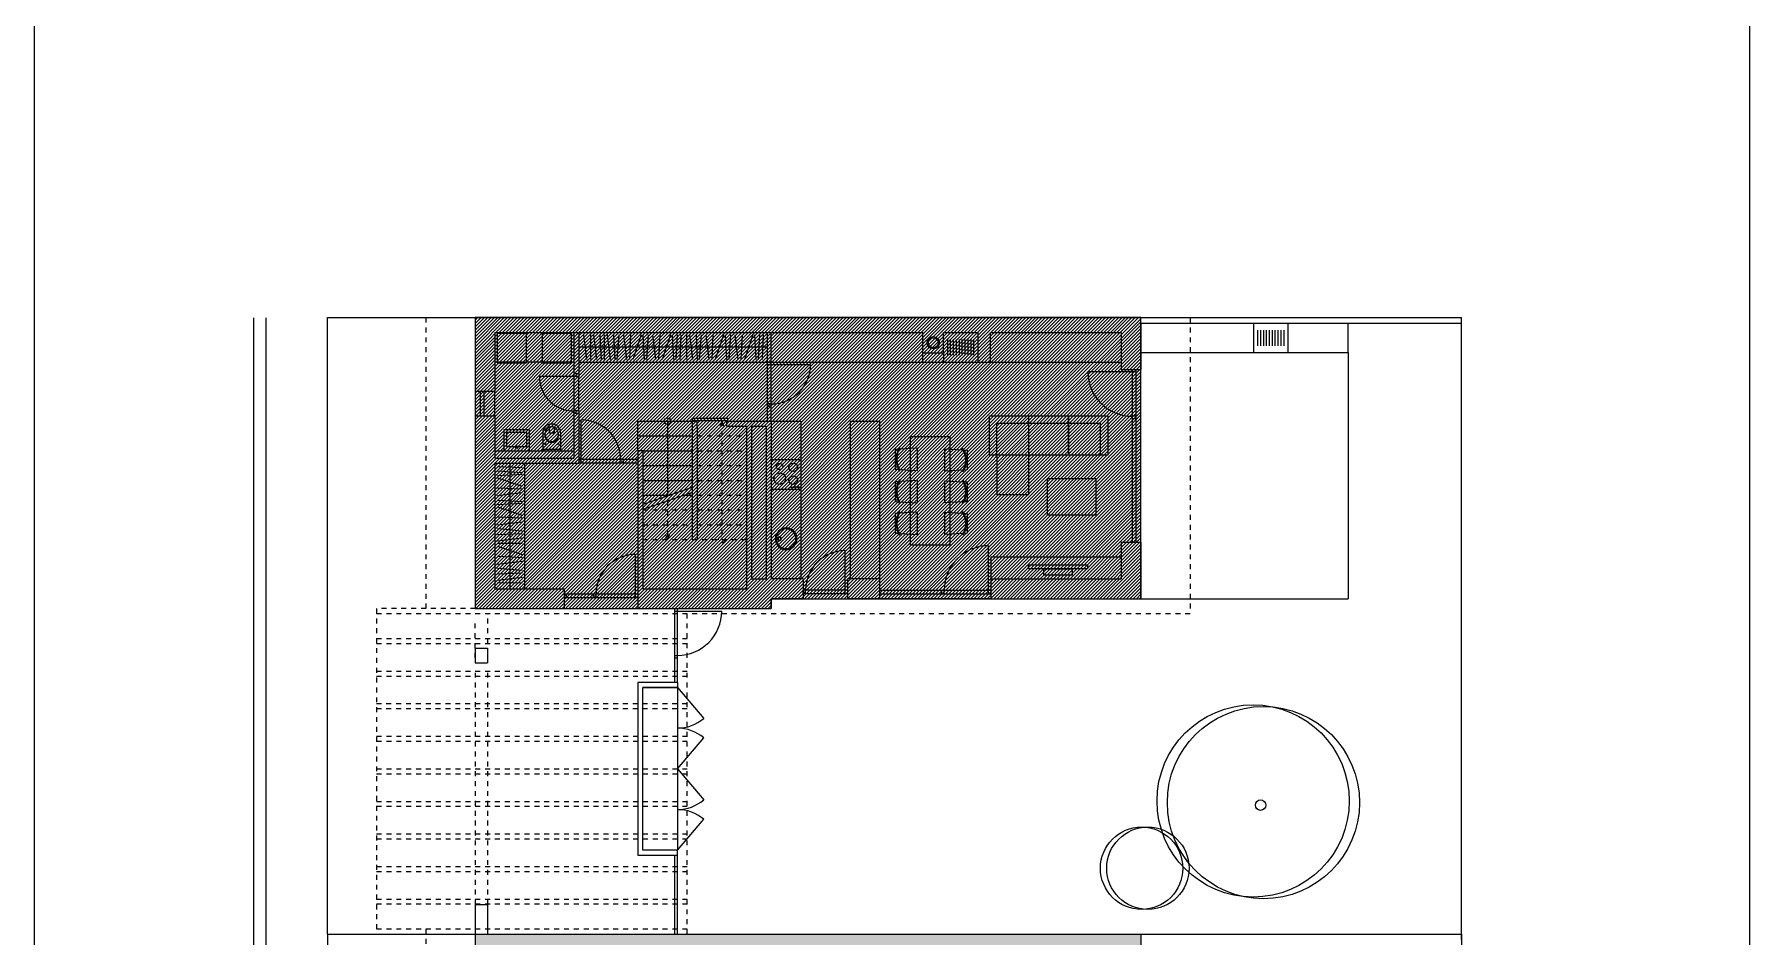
# Model space of a CAD drawing. Header units: metres. Extents: x -686 to 211, y -481 to 125.
# Drawn here: x -297.96 to -263.17, y -434.41 to -416.11 of the extents above; entities that cross this region are included whole.
import ezdxf

# ---------------------------------------------------------------- set-up
doc = ezdxf.new("R2010")
doc.units = ezdxf.units.M
doc.linetypes.add('DIVIDE', pattern=[1.25, 0.5, -0.25, 0, -0.25, 0, -0.25])
doc.layers.add('FLOATINGWINDOWS', color=2, linetype='Continuous', plot=False)
for name, color, linetype in [('katastr', 3, 'Continuous'), ('SRAFA', 251, 'Continuous'), ('SRAFY', 3, 'Continuous'), ('ZARIZOVAKY', 251, 'Continuous'), ('ZDIVO', 1, 'Continuous')]:
    doc.layers.add(name, color=color, linetype=linetype)

# ---------------------------------------------------------------- blocks, each defined once
blk = doc.blocks.new('WC 540 Starck 3')
at = {"linetype": 'ByBlock'}
for p, q in [((81.017, 94.399), (80.66, 94.399)), ((80.66, 94.349), (80.713, 94.349)), ((80.982, 94.034), (80.982, 94.399)), ((81.017, 94.034), (81.017, 94.399)), ((80.568, 94.265), (80.637, 94.265)), ((80.568, 94.168), (80.637, 94.168)), ((80.657, 94.188), (80.657, 94.245)), ((80.713, 94.084), (80.66, 94.084)), ((80.66, 94.034), (81.017, 94.034))]:
    blk.add_line(p, q, dxfattribs=at)
for centre in [(80.88, 94.348), (80.88, 94.084)]:
    blk.add_circle(centre, 0.0102, dxfattribs=at)
for centre, radius, start, end in [((80.66, 94.216), 0.183, 90, 270), ((80.66, 94.216), 0.133, 90, 270), ((80.713, 94.216), 0.133, 270, 90), ((80.697, 94.216), 0.133, 276.5328, 83.4672), ((80.621, 94.216), 0.09, 165.9057, 194.0943), ((80.568, 94.23), 0.035, 90, 165.9057), ((80.568, 94.203), 0.035, 194.0943, 270), ((80.637, 94.245), 0.02, 360, 90), ((80.637, 94.188), 0.02, 270, 0)]:
    blk.add_arc(centre, radius, start, end, dxfattribs=at)
blk = doc.blocks.new('drez')
at = {"lineweight": 0}
for centre, radius in [((0, -0.28), 0.22), ((0, -0.28), 0.2), ((0, -0.145), 0.04), ((0, -0.145), 0.03)]:
    blk.add_circle(centre, radius, dxfattribs=at)
blk = doc.blocks.new('zidle450-p')
at = {"lineweight": 0}
for p, q in [((0.096, 0.228), (0.087, 0.233)), ((0.096, -0.228), (0.087, -0.233))]:
    blk.add_line(p, q, dxfattribs=at)
for points in [[(0.064, 0.204), (0, 0.2), (0, -0.2), (0.064, -0.204)], [(0.088, -0.205), (0.45, -0.225), (0.45, 0.225), (0.088, 0.205)]]:
    blk.add_lwpolyline(points, dxfattribs=at)
for centre, radius, start, end in [((0.45, 0), 0.436, 147.9324, 212.0676), ((0.45, 0), 0.416, 147.9482, 212.0518), ((0.085, 0.229), 0.005, 57.2679, 147.9324), ((0.093, 0.223), 0.005, 327.9482, 57.2679), ((0.085, -0.229), 0.005, 212.0676, 302.7321), ((0.093, -0.223), 0.005, 302.7321, 32.0518)]:
    blk.add_arc(centre, radius, start, end, dxfattribs=at)
blk = doc.blocks.new('sofa-3mist')
at = {"lineweight": 0}
for p, q in [((0, 0.8), (0, 0)), ((2.4, 0.8), (0, 0.8)), ((0.8, 0.8), (0.8, 0)), ((0.8, 0), (0.8, 0.8)), ((1.6, 0), (1.6, 0.8)), ((2.4, 0), (2.4, 0.8)), ((0.15, 0), (0.15, 0.65)), ((2.25, 0.65), (0.15, 0.65)), ((2.25, 0), (2.25, 0.65)), ((0, 0), (0.8, 0)), ((0.8, 0), (1.6, 0)), ((1.6, 0), (2.4, 0))]:
    blk.add_line(p, q, dxfattribs=at)

msp = doc.modelspace()

# ---------------------------------------------------------------- hatches: boundary and pattern name
at = {"layer": 'SRAFA', "linetype": 'Continuous', "lineweight": 0}
h = msp.add_hatch(color=256, dxfattribs=at)
h.paths.add_polyline_path([(-275.521, -434.356), (-289.021, -434.356), (-289.021, -435.896), (-288.921, -435.896), (-288.921, -435.856), (-288.846, -435.856), (-288.621, -435.856), (-288.621, -434.756), (-287.021, -434.756), (-287.021, -435.498), (-286.921, -435.498), (-286.921, -434.756), (-279.942, -434.756), (-279.942, -435.176), (-279.522, -435.176), (-279.522, -435.076), (-279.522, -434.756), (-278.822, -434.756), (-278.822, -435.356), (-278.572, -435.356), (-278.572, -434.756), (-275.921, -434.756), (-275.921, -435.406), (-275.696, -435.406), (-275.621, -435.406), (-275.621, -435.446), (-275.521, -435.446)])
h.paths.add_polyline_path([(-279.607, -434.966, -1), (-279.857, -434.966, -1)], flags=16)
h.paths.add_polyline_path([(-279.632, -434.966, -1), (-279.832, -434.966, -1)], flags=0)
at = {"layer": 'ZARIZOVAKY', "linetype": 'Continuous', "lineweight": 0}
h = msp.add_hatch(dxfattribs=at)
h.set_pattern_fill('ANSI31,_O', color=256, scale=0.015)
h.set_pattern_definition([(45, (0, 0), (-0.0336759605, 0.0336759605), [])])
h.paths.add_polyline_path([(-289.021, -421.856), (-289.021, -427.756), (-283.021, -427.756), (-283.021, -427.556), (-275.521, -427.556), (-275.521, -421.856)])

# ---------------------------------------------------------------- linework, layer by layer
at = {"layer": 'FLOATINGWINDOWS', "linetype": 'Continuous', "lineweight": 0}
msp.add_lwpolyline([(-263.174, -319.582), (-297.964, -319.582), (-297.964, -478.882), (-263.174, -478.882)], close=True, dxfattribs=at)
at = {"layer": 'FLOATINGWINDOWS', "linetype": 'Continuous', "lineweight": 0, "flags": 128}
msp.add_lwpolyline([(-289.021, -421.856), (-289.021, -427.756), (-283.021, -427.756), (-283.021, -427.556), (-275.521, -427.556), (-275.521, -421.856)], close=True, dxfattribs=at)
at = {"layer": 'katastr', "linetype": 'Continuous', "lineweight": 0}
for p, q in [((-293.521, -421.858), (-293.521, -453.491)), ((-293.271, -421.858), (-293.271, -453.491)), ((-292.021, -434.356), (-292.021, -421.856)), ((-292.021, -421.856), (-269.021, -421.856)), ((-291.021, -421.856), (-269.021, -421.856)), ((-269.021, -434.356), (-269.021, -421.856)), ((-292.021, -434.356), (-269.021, -434.356)), ((-292.021, -434.356), (-292.021, -453.491)), ((-292.021, -434.356), (-269.021, -434.356)), ((-269.021, -434.356), (-269.021, -457.146)), ((-269.021, -434.466), (-269.021, -434.356))]:
    msp.add_line(p, q, dxfattribs=at)
at = {"layer": 'SRAFY', "linetype": 'DIVIDE', "lineweight": 0, "ltscale": 0.15}
for p, q in [((-290.021, -434.256), (-290.021, -440.356)), ((-290.021, -434.356), (-289.021, -434.356))]:
    msp.add_line(p, q, dxfattribs=at)
at = {"layer": 'ZARIZOVAKY', "linetype": 'DIVIDE', "lineweight": 0, "ltscale": 0.15}
for p, q in [((-290.021, -421.856), (-290.021, -427.856)), ((-274.521, -421.856), (-274.521, -427.856)), ((-284.021, -423.956), (-284.092, -424.139)), ((-284.021, -423.956), (-284.021, -426.356)), ((-284.021, -423.956), (-283.949, -424.139)), ((-284.521, -424.256), (-283.521, -424.256)), ((-284.521, -424.556), (-283.521, -424.556)), ((-284.521, -424.856), (-283.521, -424.856)), ((-284.521, -425.156), (-283.521, -425.156)), ((-284.521, -425.456), (-283.521, -425.456)), ((-285.621, -425.756), (-284.621, -425.756)), ((-285.121, -425.576), (-285.121, -426.356)), ((-284.521, -425.756), (-283.521, -425.756)), ((-285.621, -426.056), (-284.621, -426.056)), ((-285.121, -426.356), (-285.192, -426.172)), ((-285.121, -426.356), (-285.049, -426.172)), ((-284.521, -426.056), (-283.521, -426.056)), ((-285.621, -426.356), (-283.521, -426.356)), ((-291.021, -427.756), (-291.021, -434.356)), ((-289.021, -427.756), (-291.021, -427.756)), ((-291.021, -427.856), (-274.521, -427.856)), ((-284.721, -434.356), (-284.721, -427.756)), ((-289.021, -428.756), (-289.021, -427.956)), ((-288.771, -427.956), (-288.771, -428.756)), ((-291.021, -428.366), (-284.721, -428.366)), ((-291.021, -428.466), (-284.721, -428.466)), ((-291.021, -429.026), (-284.721, -429.026)), ((-291.021, -429.126), (-284.721, -429.126)), ((-289.021, -429.056), (-289.021, -433.756)), ((-288.771, -429.056), (-288.771, -433.756)), ((-291.025, -429.684), (-284.725, -429.684)), ((-291.025, -429.784), (-284.725, -429.784)), ((-291.021, -430.346), (-284.721, -430.346)), ((-291.021, -430.446), (-284.721, -430.446)), ((-291.021, -431.006), (-284.721, -431.006)), ((-291.021, -431.106), (-284.721, -431.106)), ((-291.021, -431.666), (-284.721, -431.666)), ((-291.021, -431.766), (-284.721, -431.766)), ((-291.021, -432.326), (-284.721, -432.326)), ((-291.021, -432.426), (-284.721, -432.426)), ((-291.021, -432.986), (-284.721, -432.986)), ((-291.021, -433.086), (-284.721, -433.086)), ((-291.021, -433.646), (-284.721, -433.646)), ((-291.021, -433.746), (-284.721, -433.746)), ((-284.721, -434.256), (-291.02, -434.256))]:
    msp.add_line(p, q, dxfattribs=at)
at = {"layer": 'ZARIZOVAKY', "linetype": 'Continuous', "lineweight": 0}
for p, q in [((-289.021, -421.856), (-289.021, -423.356)), ((-275.521, -421.966), (-269.021, -421.966)), ((-275.521, -421.966), (-275.521, -422.906)), ((-273.232, -422.566), (-273.232, -421.966)), ((-272.532, -422.566), (-272.532, -421.966)), ((-271.321, -422.566), (-271.321, -421.966)), ((-288.621, -422.156), (-279.942, -422.156)), ((-288.621, -422.156), (-288.621, -423.356)), ((-287.021, -422.156), (-287.021, -423.048)), ((-286.921, -422.156), (-286.921, -423.048)), ((-286.829, -422.206), (-286.768, -422.706)), ((-286.677, -422.706), (-286.676, -422.206)), ((-286.622, -422.206), (-286.561, -422.706)), ((-286.492, -422.206), (-286.469, -422.706)), ((-286.4, -422.706), (-286.399, -422.206)), ((-286.345, -422.206), (-286.284, -422.706)), ((-286.215, -422.206), (-286.192, -422.706)), ((-286.144, -422.706), (-286.102, -422.206)), ((-286.018, -422.206), (-285.957, -422.706)), ((-285.886, -422.706), (-285.866, -422.206)), ((-285.654, -422.206), (-285.824, -422.706)), ((-285.588, -422.706), (-285.615, -422.206)), ((-285.516, -422.206), (-285.548, -422.706)), ((-285.427, -422.206), (-285.366, -422.706)), ((-285.295, -422.706), (-285.274, -422.206)), ((-285.063, -422.206), (-285.233, -422.706)), ((-284.997, -422.706), (-285.024, -422.206)), ((-284.925, -422.206), (-284.956, -422.706)), ((-284.864, -422.706), (-284.843, -422.206)), ((-284.729, -422.706), (-284.729, -422.206)), ((-284.675, -422.206), (-284.614, -422.706)), ((-284.544, -422.206), (-284.521, -422.706)), ((-284.473, -422.706), (-284.432, -422.206)), ((-284.347, -422.206), (-284.286, -422.706)), ((-284.216, -422.706), (-284.195, -422.206)), ((-283.984, -422.206), (-284.154, -422.706)), ((-283.917, -422.706), (-283.944, -422.206)), ((-283.846, -422.206), (-283.877, -422.706)), ((-283.756, -422.206), (-283.695, -422.706)), ((-283.625, -422.706), (-283.604, -422.206)), ((-283.392, -422.206), (-283.563, -422.706)), ((-283.326, -422.706), (-283.353, -422.206)), ((-283.255, -422.206), (-283.286, -422.706)), ((-283.193, -422.706), (-283.172, -422.206)), ((-283.096, -423.956), (-283.096, -422.156)), ((-283.021, -422.756), (-283.021, -422.156)), ((-279.942, -422.576), (-279.942, -422.156)), ((-279.522, -422.156), (-278.822, -422.156)), ((-279.522, -422.576), (-279.522, -422.156)), ((-279.439, -422.615), (-279.439, -422.3)), ((-279.38, -422.615), (-279.38, -422.3)), ((-279.321, -422.615), (-279.321, -422.3)), ((-279.262, -422.615), (-279.262, -422.3)), ((-279.203, -422.615), (-279.203, -422.3)), ((-279.144, -422.615), (-279.144, -422.3)), ((-279.084, -422.615), (-279.084, -422.3)), ((-279.025, -422.615), (-279.025, -422.3)), ((-278.966, -422.615), (-278.966, -422.3)), ((-278.907, -422.615), (-278.907, -422.3)), ((-278.822, -422.756), (-278.822, -422.156)), ((-278.572, -422.156), (-275.921, -422.156)), ((-278.572, -422.756), (-278.572, -422.156)), ((-275.921, -422.156), (-275.921, -422.906)), ((-273.149, -422.425), (-273.149, -422.11)), ((-273.09, -422.425), (-273.09, -422.11)), ((-273.031, -422.425), (-273.031, -422.11)), ((-272.972, -422.425), (-272.972, -422.11)), ((-272.913, -422.425), (-272.913, -422.11)), ((-272.854, -422.425), (-272.854, -422.11)), ((-272.795, -422.425), (-272.795, -422.11)), ((-272.736, -422.425), (-272.736, -422.11)), ((-272.677, -422.425), (-272.677, -422.11)), ((-272.617, -422.425), (-272.617, -422.11)), ((-283.096, -422.456), (-286.921, -422.456)), ((-279.942, -422.756), (-279.942, -422.576)), ((-279.522, -422.576), (-279.942, -422.576)), ((-279.522, -422.576), (-279.522, -422.756)), ((-275.521, -422.566), (-271.321, -422.566)), ((-271.321, -422.566), (-271.321, -427.556)), ((-287.021, -422.756), (-288.621, -422.756)), ((-286.921, -422.998), (-287.021, -422.998)), ((-286.921, -422.756), (-285.721, -422.756)), ((-285.721, -422.756), (-285.646, -422.756)), ((-285.646, -422.756), (-283.096, -422.756)), ((-283.096, -422.756), (-283.021, -422.756)), ((-283.096, -422.806), (-283.021, -422.806)), ((-283.021, -422.756), (-279.942, -422.756)), ((-283.021, -423.956), (-283.021, -422.756)), ((-283.021, -422.806), (-282.221, -422.806)), ((-279.942, -422.756), (-279.522, -422.756)), ((-279.522, -422.756), (-278.822, -422.756)), ((-278.822, -422.756), (-278.572, -422.756)), ((-278.572, -422.756), (-275.921, -422.756)), ((-275.696, -422.956), (-276.587, -422.956)), ((-275.921, -422.906), (-275.521, -422.906)), ((-275.696, -422.906), (-275.696, -426.406)), ((-275.621, -422.956), (-275.696, -422.956)), ((-275.621, -422.906), (-275.621, -426.406)), ((-288.621, -423.356), (-289.021, -423.356)), ((-289.021, -423.356), (-289.021, -423.856)), ((-288.921, -423.356), (-288.921, -423.856)), ((-288.846, -423.356), (-288.846, -423.856)), ((-288.621, -423.856), (-288.621, -423.356)), ((-287.021, -423.048), (-287.721, -423.048)), ((-286.921, -423.048), (-287.021, -423.048)), ((-287.021, -423.048), (-287.021, -423.748)), ((-286.921, -423.748), (-286.921, -423.048)), ((-283.021, -423.606), (-283.096, -423.606)), ((-283.021, -423.656), (-283.096, -423.656)), ((-289.021, -423.856), (-289.021, -426.106)), ((-288.621, -423.856), (-289.021, -423.856)), ((-288.621, -423.856), (-289.021, -423.856)), ((-288.621, -423.856), (-288.621, -424.706)), ((-287.021, -423.794), (-287.021, -423.748)), ((-287.021, -423.748), (-287.021, -424.706)), ((-286.921, -423.748), (-287.021, -423.748)), ((-286.921, -423.798), (-287.021, -423.798)), ((-286.921, -423.748), (-286.921, -424.806)), ((-286.871, -424.731), (-286.871, -423.931)), ((-285.721, -423.956), (-284.621, -423.956)), ((-285.721, -424.556), (-285.721, -423.956)), ((-285.121, -423.956), (-285.121, -425.47)), ((-284.621, -423.956), (-284.521, -423.956)), ((-284.621, -423.956), (-284.621, -426.356)), ((-284.521, -424.056), (-284.521, -423.956)), ((-284.521, -424.056), (-284.521, -426.356)), ((-283.921, -423.956), (-283.521, -423.956)), ((-283.921, -424.056), (-283.921, -423.956)), ((-283.921, -424.056), (-283.521, -424.056)), ((-283.521, -423.956), (-283.021, -423.956)), ((-283.521, -424.056), (-283.521, -427.356)), ((-283.421, -424.056), (-283.421, -427.156)), ((-283.421, -424.056), (-283.121, -424.056)), ((-283.121, -424.056), (-283.121, -427.156)), ((-283.021, -423.956), (-283.021, -427.156)), ((-283.021, -423.956), (-282.421, -423.956)), ((-282.421, -423.956), (-282.421, -427.156)), ((-281.421, -423.956), (-281.421, -427.156)), ((-281.421, -423.956), (-280.821, -423.956)), ((-280.821, -423.956), (-280.821, -427.356)), ((-275.621, -423.856), (-275.696, -423.856)), ((-275.621, -423.856), (-275.696, -423.856)), ((-275.621, -423.906), (-275.696, -423.906)), ((-275.621, -423.906), (-275.696, -423.906)), ((-285.721, -424.256), (-284.621, -424.256)), ((-288.621, -424.556), (-287.021, -424.556)), ((-288.621, -424.706), (-287.021, -424.706)), ((-285.721, -424.731), (-286.921, -424.731)), ((-286.871, -424.806), (-286.871, -424.731)), ((-286.071, -424.731), (-286.071, -424.806)), ((-286.021, -424.731), (-286.021, -424.806)), ((-285.721, -424.556), (-285.721, -427.356)), ((-285.621, -424.556), (-285.721, -424.556)), ((-285.621, -424.556), (-284.621, -424.556)), ((-285.621, -424.556), (-285.621, -427.356)), ((-283.021, -424.736), (-282.421, -424.736)), ((-277.584, -424.645), (-278.234, -424.645)), ((-288.621, -424.806), (-286.921, -424.806)), ((-288.621, -424.806), (-288.621, -427.356)), ((-288.071, -424.903), (-288.571, -424.882)), ((-288.571, -424.964), (-288.071, -424.996)), ((-288.071, -425.036), (-288.571, -425.063)), ((-288.571, -425.102), (-288.071, -425.272)), ((-288.321, -424.806), (-288.321, -427.356)), ((-288.021, -424.806), (-288.021, -427.356)), ((-285.721, -424.806), (-286.921, -424.806)), ((-285.621, -424.856), (-284.621, -424.856)), ((-288.071, -425.334), (-288.571, -425.314)), ((-288.571, -425.466), (-288.071, -425.405)), ((-285.621, -425.156), (-284.621, -425.156)), ((-284.621, -425.299), (-285.621, -425.642)), ((-284.621, -425.405), (-285.621, -425.747)), ((-285.621, -425.456), (-285.077, -425.456)), ((-284.769, -425.456), (-284.621, -425.456)), ((-283.021, -425.336), (-282.421, -425.336)), ((-288.571, -425.556), (-288.071, -425.587)), ((-288.071, -425.627), (-288.571, -425.654)), ((-288.571, -425.693), (-288.071, -425.863)), ((-289.021, -426.106), (-289.021, -427.756)), ((-288.071, -425.925), (-288.571, -425.905)), ((-288.571, -426.057), (-288.071, -425.996)), ((-288.071, -426.183), (-288.571, -426.141)), ((-288.571, -426.254), (-288.071, -426.231)), ((-288.571, -426.384), (-288.071, -426.323)), ((-288.071, -426.439), (-288.571, -426.439)), ((-288.571, -426.492), (-288.071, -426.662)), ((-284.621, -426.356), (-284.521, -426.356)), ((-278.61, -427.381), (-278.61, -426.489)), ((-275.921, -426.406), (-275.521, -426.406)), ((-275.921, -426.406), (-275.921, -427.156)), ((-275.521, -426.406), (-275.521, -427.556)), ((-288.071, -426.724), (-288.571, -426.703)), ((-288.571, -426.855), (-288.071, -426.794)), ((-285.771, -427.456), (-285.771, -426.656)), ((-281.521, -427.381), (-281.521, -426.581)), ((-278.56, -426.706), (-275.921, -426.706)), ((-278.56, -427.156), (-278.56, -426.706)), ((-288.071, -426.981), (-288.571, -426.94)), ((-288.571, -427.052), (-288.071, -427.03)), ((-288.571, -427.183), (-288.071, -427.122)), ((-283.421, -427.156), (-283.121, -427.156)), ((-282.371, -427.156), (-283.021, -427.156)), ((-282.371, -427.156), (-282.371, -427.556)), ((-280.821, -427.156), (-281.471, -427.156)), ((-281.471, -427.156), (-281.471, -427.556)), ((-280.821, -427.156), (-280.821, -427.556)), ((-278.56, -427.156), (-275.921, -427.156)), ((-278.56, -427.556), (-278.56, -427.156)), ((-288.621, -427.356), (-287.221, -427.356)), ((-288.071, -427.238), (-288.571, -427.237)), ((-287.221, -427.356), (-287.221, -427.756)), ((-287.221, -427.456), (-285.721, -427.456)), ((-287.221, -427.531), (-285.721, -427.531)), ((-287.171, -427.531), (-287.171, -427.456)), ((-286.621, -427.531), (-286.621, -427.456)), ((-286.571, -427.531), (-286.571, -427.456)), ((-285.771, -427.531), (-285.771, -427.456)), ((-285.771, -427.531), (-285.771, -427.456)), ((-285.721, -427.356), (-285.721, -427.756)), ((-285.621, -427.356), (-283.521, -427.356)), ((-282.371, -427.556), (-283.021, -427.556)), ((-283.021, -427.556), (-283.021, -427.756)), ((-282.371, -427.456), (-282.371, -427.381)), ((-281.471, -427.381), (-282.371, -427.381)), ((-281.471, -427.456), (-282.371, -427.456)), ((-282.321, -427.456), (-282.321, -427.381)), ((-281.521, -427.456), (-281.521, -427.381)), ((-280.821, -427.556), (-281.471, -427.556)), ((-280.821, -427.381), (-278.56, -427.381)), ((-280.821, -427.456), (-278.56, -427.456)), ((-278.56, -427.556), (-280.821, -427.556)), ((-279.56, -427.456), (-279.56, -427.381)), ((-279.51, -427.456), (-279.51, -427.381)), ((-278.61, -427.456), (-278.61, -427.381)), ((-278.56, -427.556), (-275.521, -427.556)), ((-275.521, -427.556), (-271.321, -427.556)), ((-289.021, -427.756), (-288.771, -427.756)), ((-288.771, -427.756), (-287.221, -427.756)), ((-285.721, -427.756), (-283.021, -427.756)), ((-284.971, -429.256), (-284.971, -427.756)), ((-284.971, -427.806), (-284.021, -427.806)), ((-284.921, -429.256), (-284.921, -427.756)), ((-289.021, -428.556), (-288.771, -428.556)), ((-289.021, -428.556), (-289.021, -428.856)), ((-288.771, -428.556), (-288.771, -428.856)), ((-289.021, -428.856), (-288.771, -428.856)), ((-284.971, -428.706), (-284.921, -428.706)), ((-284.971, -428.756), (-284.921, -428.756)), ((-284.921, -429.256), (-285.721, -429.256)), ((-285.721, -429.256), (-285.721, -432.756)), ((-284.921, -429.256), (-284.921, -429.356)), ((-284.921, -429.356), (-285.621, -429.356)), ((-285.621, -432.656), (-285.621, -429.356)), ((-284.921, -429.356), (-284.385, -429.983)), ((-284.921, -429.356), (-284.921, -432.656)), ((-284.921, -431.006), (-284.385, -430.378)), ((-284.921, -431.006), (-284.385, -431.633)), ((-284.921, -432.656), (-284.385, -432.028)), ((-285.721, -432.756), (-284.921, -432.756)), ((-284.921, -432.656), (-285.621, -432.656)), ((-284.971, -434.356), (-284.971, -432.756)), ((-284.921, -432.756), (-284.921, -432.656)), ((-284.921, -434.356), (-284.921, -432.756)), ((-289.021, -433.756), (-288.771, -433.756)), ((-289.021, -433.756), (-289.021, -434.356)), ((-288.771, -433.756), (-288.771, -434.356))]:
    msp.add_line(p, q, dxfattribs=at)
for points in [[(-287.979, -422.174), (-288.579, -422.174), (-288.579, -422.774), (-287.979, -422.774)], [(-287.066, -422.174), (-287.666, -422.174), (-287.666, -422.774), (-287.066, -422.774)], [(-284.621, -423.939), (-283.902, -423.939), (-283.902, -423.899), (-284.621, -423.899)], [(-288.44, -424.556), (-287.922, -424.556), (-287.922, -424.134), (-288.44, -424.134)], [(-288.39, -424.466), (-287.972, -424.466), (-287.972, -424.184), (-288.39, -424.184)], [(-280.195, -424.269), (-279.395, -424.269), (-279.395, -426.469), (-280.195, -426.469)], [(-277.791, -424.645), (-278.441, -424.645), (-278.441, -425.445), (-277.791, -425.445)], [(-277.418, -425.121), (-276.436, -425.121), (-276.436, -425.862), (-277.418, -425.862)], [(-277.802, -426.871), (-276.602, -426.871), (-276.602, -426.952), (-277.802, -426.952)], [(-277.488, -426.951), (-276.915, -426.952), (-276.915, -427.079), (-277.488, -427.077)], [(-284.921, -432.656), (-285.621, -432.656), (-285.621, -429.356), (-284.921, -429.356)]]:
    msp.add_lwpolyline(points, close=True, dxfattribs=at)
for centre, radius in [((-279.732, -422.366), 0.125), ((-279.732, -422.366), 0.1), ((-285.121, -423.956), 0.0657), ((-288.181, -424.484), 0.0253), ((-282.847, -425.121), 0.117), ((-282.849, -424.872), 0.066), ((-282.574, -424.891), 0.0869), ((-282.573, -425.154), 0.0869), ((-282.616, -425.291), 0.0119), ((-282.56, -425.291), 0.0119), ((-282.52, -425.291), 0.0119), ((-282.475, -425.291), 0.0119), ((-273.245, -431.657), 1.949), ((-273.036, -431.69), 1.949), ((-273.094, -431.742), 0.106), ((-275.507, -433.022), 0.835), ((-275.38, -433.022), 0.835)]:
    msp.add_circle(centre, radius, dxfattribs=at)
at = {"layer": 'ZARIZOVAKY', "linetype": 'DIVIDE', "lineweight": 0, "ltscale": 0.15}
msp.add_circle((-284.021, -426.356), 0.0657, dxfattribs=at)
at = {"layer": 'ZARIZOVAKY', "linetype": 'Continuous', "lineweight": 0}
for centre, radius, start, end in [((-283.021, -422.806), 0.8, 270, 360), ((-275.696, -422.956), 0.9, 180, 270), ((-287.021, -423.048), 0.7, 180, 270), ((-286.871, -424.731), 0.8, 360, 90), ((-278.61, -427.381), 0.9, 90, 180), ((-285.771, -427.456), 0.8, 90, 180), ((-281.521, -427.381), 0.8, 90, 180), ((-284.921, -427.806), 0.9, 270, 0), ((-284.921, -429.356), 0.825, 270, 310.4633), ((-284.921, -431.006), 0.825, 49.5367, 90), ((-284.921, -431.006), 0.825, 270, 310.4633), ((-284.921, -432.656), 0.825, 49.5367, 90)]:
    msp.add_arc(centre, radius, start, end, dxfattribs=at)
at = {"layer": 'ZDIVO', "linetype": 'Continuous', "lineweight": 0}
for p, q in [((-289.021, -434.356), (-289.021, -435.896)), ((-275.521, -434.356), (-275.521, -435.446))]:
    msp.add_line(p, q, dxfattribs=at)

# ---------------------------------------------------------------- block references
at = {"layer": 'ZARIZOVAKY', "linetype": 'Continuous', "lineweight": 0, "rotation": 270}
msp.add_blockref('WC 540 Starck 3', (-381.687, -343.538), dxfattribs=at)
at = {"layer": 'ZARIZOVAKY', "linetype": 'Continuous', "lineweight": 0, "xscale": -1}
for name, p in [('sofa-3mist', (-276.191, -424.645)), ('zidle450-p', (-279.046, -424.743)), ('zidle450-p', (-279.046, -425.388)), ('zidle450-p', (-279.046, -426.029))]:
    msp.add_blockref(name, p, dxfattribs=at)
at = {"layer": 'ZARIZOVAKY', "linetype": 'Continuous', "lineweight": 0}
for p in [(-280.505, -424.728), (-280.505, -425.386), (-280.505, -426.028)]:
    msp.add_blockref('zidle450-p', p, dxfattribs=at)
at = {"layer": 'ZARIZOVAKY', "linetype": 'Continuous', "lineweight": 0, "xscale": -1, "rotation": 90}
msp.add_blockref('drez', (-282.997, -426.34), dxfattribs=at)

doc.saveas('drawing.dxf')
